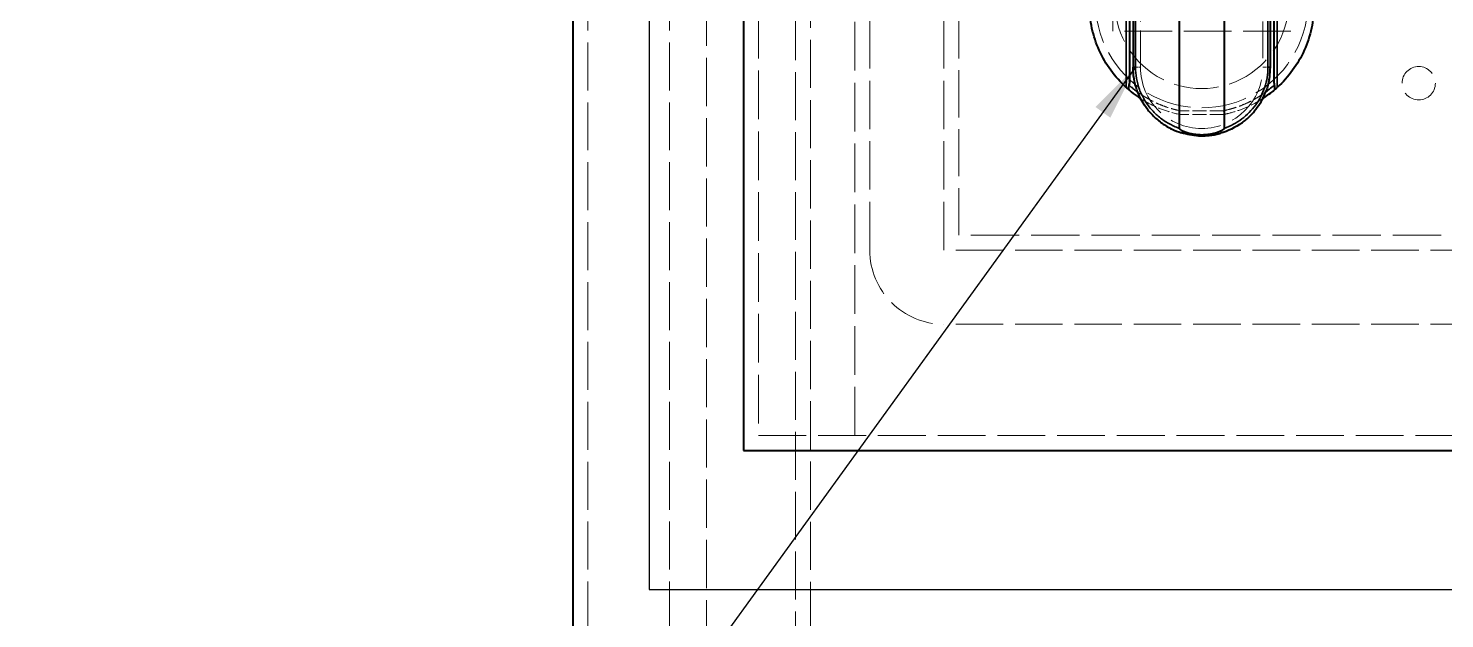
# Model space of a CAD drawing. Header units: millimetres. Extents: x 0 to 2523, y 0 to 1782.
# Drawn here: x 711.9 to 902.8, y 848.5 to 928.1 of the extents above; entities that cross this region are included whole.
import ezdxf

# ---------------------------------------------------------------- set-up
doc = ezdxf.new("R2010")
doc.units = ezdxf.units.MM
doc.header["$LTSCALE"] = 3
doc.linetypes.add('DASHED', pattern=[0.2067, 0.1654, -0.0413])
for name, color, linetype, lineweight in [('가려진 것(ISO)', 2, 'DASHED', 18), ('가려진 좁은 것(ISO)', 2, 'DASHED', 18), ('가시적인 것(ISO)', 3, 'Continuous', 40), ('가시적인 좁은 것(ISO)', 3, 'Continuous', 35), ('기호(ISO)', 5, 'Continuous', 25), ('상세 경계(JIS)', 7, 'Continuous', 25)]:
    doc.layers.add(name, color=color, linetype=linetype, lineweight=lineweight)
doc.styles.add('치수 텍스트_PSTEK_POSCO', font='isocp.shx')
doc.dimstyles.new('치수_PSTEK_POSCO$7', dxfattribs={"dimscale": 3, "dimtxt": 2.5, "dimasz": 2.5, "dimexe": 1, "dimexo": 1.5, "dimgap": 1, "dimtad": 1, "dimrnd": 1e-08, "dimdsep": 46, "dimtxsty": '치수 텍스트_PSTEK_POSCO', "dimcen": 0.09, "dimdle": 10, "dimclrd": 7, "dimclre": 7, "dimclrt": 2, "dimadec": 1, "dimazin": 2, "dimtfac": 1, "dimtmove": 0, "dimatfit": 3, "dimfxl": 0, "dimtolj": 1, "dimlwd": -1, "dimlwe": -1, "dimarcsym": 0})

# ---------------------------------------------------------------- blocks, each defined once
blk = doc.blocks.new('2dDetail0')
at = {"layer": '상세 경계(JIS)', "flags": 128}
blk.add_lwpolyline([(265.179, 284.16), (378.068, 284.16), (378.068, 362.049), (265.179, 362.049), (265.179, 284.16)], dxfattribs=at)

msp = doc.modelspace()

# ---------------------------------------------------------------- linework, layer by layer
at = {"layer": '가려진 것(ISO)', "ltscale": 13.022854}
for p, q in [((787.2766, 435.233), (787.2766, 1291.233)), ((798.2766, 435.233), (798.2766, 1291.233))]:
    msp.add_line(p, q, dxfattribs=at)
at = {"layer": '가려진 것(ISO)', "ltscale": 13.096617}
msp.add_line((803.2766, 1265.233), (803.2766, 461.233), dxfattribs=at)
at = {"layer": '가려진 것(ISO)', "ltscale": 13.03146}
msp.add_line((815.2766, 463.233), (815.2766, 1263.233), dxfattribs=at)
at = {"layer": '가려진 것(ISO)', "ltscale": 13.098612}
msp.add_line((817.2766, 465.233), (817.2766, 1261.233), dxfattribs=at)
at = {"layer": '가려진 것(ISO)', "ltscale": 13.223674}
for p, q in [((810.2766, 1078.233), (810.2766, 873.233)), ((823.2766, 873.233), (823.2766, 1078.233))]:
    msp.add_line(p, q, dxfattribs=at)
at = {"layer": '가려진 것(ISO)', "ltscale": 13.155773}
for p, q in [((825.2766, 898.233), (825.2766, 1053.233)), ((835.2766, 898.233), (835.2766, 1053.233))]:
    msp.add_line(p, q, dxfattribs=at)
at = {"layer": '가려진 것(ISO)', "ltscale": 12.816269}
msp.add_line((837.2766, 900.233), (837.2766, 1051.233), dxfattribs=at)
at = {"layer": '가려진 것(ISO)', "ltscale": 12.901145}
for p, q in [((858.0266, 927.733), (858.0266, 1023.733)), ((882.0266, 1023.733), (882.0266, 927.733)), ((882.0266, 927.733), (858.0266, 927.733)), ((1091.2766, 898.233), (835.2766, 898.233)), ((1091.2766, 888.233), (835.2766, 888.233))]:
    msp.add_line(p, q, dxfattribs=at)
at = {"layer": '가려진 것(ISO)', "ltscale": 3.809296}
msp.add_line((873.0266, 916.5303), (867.0266, 916.5303), dxfattribs=at)
at = {"layer": '가려진 것(ISO)', "ltscale": 13.109228}
msp.add_line((1089.2766, 900.233), (837.2766, 900.233), dxfattribs=at)
at = {"layer": '가려진 것(ISO)', "ltscale": 12.986021}
msp.add_line((810.2766, 873.233), (1116.2766, 873.233), dxfattribs=at)
at = {"layer": '가려진 것(ISO)', "ltscale": 11.399102}
msp.add_circle((899.2766, 920.733), 2.25, dxfattribs=at)
at = {"layer": '가려진 것(ISO)', "ltscale": 12.361229}
msp.add_arc((870.0266, 931.739), 14.3283, 178.045794, 1.954206, dxfattribs=at)
at = {"layer": '가려진 것(ISO)', "ltscale": 12.168986}
msp.add_arc((870.0266, 931.739), 11.7283, 177.839996, 2.160004, dxfattribs=at)
at = {"layer": '가려진 것(ISO)', "ltscale": 12.665669}
msp.add_arc((835.2766, 898.233), 10, 180, 270, dxfattribs=at)
at = {"layer": '가려진 것(ISO)', "ltscale": 3.945924}
msp.add_open_spline([(860.7766, 922.883), (860.7766, 922.3305), (860.8263, 921.7734), (860.9271, 921.2211), (860.9286, 921.2128), (860.9301, 921.2045), (860.9317, 921.1962), (861.0325, 920.6523), (861.1831, 920.1131), (861.3833, 919.5881), (861.3894, 919.5721), (861.3955, 919.5561), (861.4017, 919.5402), (861.6018, 919.024), (861.8501, 918.5221), (862.1412, 918.0474), (862.1547, 918.0254), (862.1683, 918.0034), (862.182, 917.9815), (862.3608, 917.6953), (862.5552, 917.4193), (862.7632, 917.1554)], degree=3, knots=[0, 0, 0, 0, 0.058823529, 0.058823529, 0.058823529, 0.059708242, 0.059708242, 0.059708242, 0.117647059, 0.117647059, 0.117647059, 0.119413105, 0.119413105, 0.119413105, 0.176470588, 0.176470588, 0.176470588, 0.179117779, 0.179117779, 0.179117779, 0.213703646, 0.213703646, 0.213703646, 0.213703646], dxfattribs=at)
at = {"layer": '가려진 것(ISO)', "ltscale": 0.99498}
msp.add_open_spline([(878.7116, 919.6998), (878.7424, 919.7838), (878.772, 919.8682), (878.8003, 919.953), (878.9368, 920.362), (879.0445, 920.7794), (879.1228, 921.2037)], degree=3, knots=[0.8862409018, 0.8862409018, 0.8862409018, 0.8862409018, 0.895644827, 0.895644827, 0.895644827, 0.9410152222, 0.9410152222, 0.9410152222, 0.9410152222], dxfattribs=at)
at = {"layer": '가려진 것(ISO)', "ltscale": 0.48347}
msp.add_open_spline([(861.7975, 918.6603), (862.0107, 918.5223), (862.2273, 918.3898), (862.4471, 918.2627)], degree=3, dxfattribs=at)
at = {"layer": '가려진 것(ISO)', "ltscale": 0.487693}
msp.add_open_spline([(877.6016, 918.2602), (877.8234, 918.3883), (878.0419, 918.522), (878.2569, 918.6611)], degree=3, dxfattribs=at)
at = {"layer": '가려진 것(ISO)', "ltscale": 3.122065}
msp.add_open_spline([(862.4473, 918.2626), (862.5906, 918.1798), (863.3244, 917.7716), (864.8209, 917.0952), (866.2438, 916.6884), (867.0266, 916.5303)], degree=3, knots=[0.350776438, 0.350776438, 0.350776438, 0.350776438, 0.416339015, 0.683432892, 1, 1, 1, 1], dxfattribs=at)
at = {"layer": '가려진 것(ISO)', "ltscale": 0.499799}
msp.add_open_spline([(867.0266, 916.5303), (867.0271, 916.5353), (867.0278, 916.5429), (867.0303, 916.5678), (867.0328, 916.5926), (867.0365, 916.6297), (867.0412, 916.6762), (867.0459, 916.7227), (867.0515, 916.7786), (867.0576, 916.8392), (867.0637, 916.8998), (867.0704, 916.9651), (867.077, 917.0303)], degree=3, knots=[0, 0, 0, 0, 0.25, 0.25, 0.25, 0.5, 0.5, 0.5, 0.75, 0.75, 0.75, 1, 1, 1, 1], dxfattribs=at)
at = {"layer": '가려진 것(ISO)', "ltscale": 0.499819}
msp.add_open_spline([(872.9762, 917.0303), (872.9763, 917.0291), (872.9764, 917.0278), (872.9832, 916.9606), (872.9899, 916.8954), (873.002, 916.7755), (873.0074, 916.7217), (873.0165, 916.6309), (873.0202, 916.5947), (873.024, 916.5563), (873.025, 916.5462), (873.0263, 916.5334), (873.0265, 916.5315), (873.0266, 916.5303)], degree=3, knots=[-0.0003658706, -0.0003658706, -0.0003658706, -0.0003658706, 0, 0, 0.0199010461, 0.0199010461, 0.0392588893, 0.0392588893, 0.0585795852, 0.0585795852, 0.0688861924, 0.0688861924, 0.0785802991, 0.0785802991, 0.0785802991, 0.0785802991], dxfattribs=at)
at = {"layer": '가려진 것(ISO)', "ltscale": 3.118886}
msp.add_open_spline([(873.0266, 916.5303), (873.2326, 916.5719), (873.4378, 916.6178), (873.642, 916.668), (874.2607, 916.8201), (874.8705, 917.0114), (875.4654, 917.2402), (876.0487, 917.4646), (876.6177, 917.725), (877.1686, 918.0195), (877.256, 918.0662), (877.343, 918.1138), (877.4295, 918.1623), (877.487, 918.1945), (877.5444, 918.2271), (877.6015, 918.2601)], degree=3, knots=[0.000001214, 0.000001214, 0.000001214, 0.000001214, 0.083298463, 0.083298463, 0.083298463, 0.335673021, 0.335673021, 0.335673021, 0.583142974, 0.583142974, 0.583142974, 0.622425244, 0.622425244, 0.622425244, 0.648563423, 0.648563423, 0.648563423, 0.648563423], dxfattribs=at)
at = {"layer": '가려진 것(ISO)', "ltscale": 0.878236}
msp.add_open_spline([(877.087, 916.907), (877.1001, 916.9224), (877.1131, 916.9379), (877.1261, 916.9534), (877.4068, 917.2895), (877.6616, 917.6433), (877.8891, 918.0103)], degree=3, knots=[0.774148097, 0.774148097, 0.774148097, 0.774148097, 0.7762063041, 0.7762063041, 0.7762063041, 0.8208071741, 0.8208071741, 0.8208071741, 0.8208071741], dxfattribs=at)
at = {"layer": '가려진 것(ISO)', "ltscale": 2.076654}
msp.add_open_spline([(872.5444, 913.9822), (872.6075, 914.0001), (872.6705, 914.0186), (872.7334, 914.0379), (873.2064, 914.1826), (873.6704, 914.3663), (874.118, 914.587), (874.205, 914.6299), (874.2914, 914.6742), (874.377, 914.7199), (874.7487, 914.918), (875.1074, 915.142), (875.4485, 915.3887)], degree=3, knots=[0.590436205, 0.590436205, 0.590436205, 0.590436205, 0.597075767, 0.597075767, 0.597075767, 0.647058824, 0.647058824, 0.647058824, 0.656773181, 0.656773181, 0.656773181, 0.698908531, 0.698908531, 0.698908531, 0.698908531], dxfattribs=at)
at = {"layer": '가려진 것(ISO)', "ltscale": 1.49817}
msp.add_open_spline([(867.2846, 914.0487), (867.325, 914.0362), (867.3655, 914.0239), (867.4061, 914.0119), (867.4631, 913.9951), (867.5203, 913.9788), (867.5777, 913.963), (868.0652, 913.8292), (868.5647, 913.7351), (869.0701, 913.6826), (869.1381, 913.6755), (869.2063, 913.6692), (869.2745, 913.6636), (869.3823, 913.6548), (869.4903, 913.6479), (869.5985, 913.6429)], degree=3, knots=[0.4073583394, 0.4073583394, 0.4073583394, 0.4073583394, 0.4117647059, 0.4117647059, 0.4117647059, 0.4179581443, 0.4179581443, 0.4179581443, 0.4705882353, 0.4705882353, 0.4705882353, 0.4776708993, 0.4776708993, 0.4776708993, 0.4888627947, 0.4888627947, 0.4888627947, 0.4888627947], dxfattribs=at)
at = {"layer": '가려진 좁은 것(ISO)', "ltscale": 9.958072}
for p, q in [((861.7766, 922.883), (861.7766, 935.233)), ((878.2766, 935.233), (878.2766, 922.883))]:
    msp.add_line(p, q, dxfattribs=at)
at = {"layer": '가려진 좁은 것(ISO)', "ltscale": 0.470491}
msp.add_line((861.7766, 922.883), (861.1014, 922.883), dxfattribs=at)
at = {"layer": '가려진 좁은 것(ISO)', "ltscale": 0.997197}
msp.add_line((878.2766, 922.883), (879.2766, 922.883), dxfattribs=at)
at = {"layer": '가려진 좁은 것(ISO)', "ltscale": 3.745272}
msp.add_line((872.9762, 917.0303), (867.077, 917.0303), dxfattribs=at)
at = {"layer": '가려진 좁은 것(ISO)', "ltscale": 13.932237}
msp.add_arc((870.0266, 922.883), 8.25, 180, 0, dxfattribs=at)
at = {"layer": '가려진 좁은 것(ISO)', "ltscale": 0.423554}
msp.add_open_spline([(861.4027, 919.5379), (861.4604, 919.4958), (861.5191, 919.4537), (861.5788, 919.4116), (861.6988, 919.3269), (861.8228, 919.242), (861.9508, 919.1574)], degree=3, knots=[0.2208019304, 0.2208019304, 0.2208019304, 0.2208019304, 0.25, 0.25, 0.25, 0.3087325347, 0.3087325347, 0.3087325347, 0.3087325347], dxfattribs=at)
at = {"layer": '가려진 좁은 것(ISO)', "ltscale": 3.544791}
msp.add_open_spline([(861.9511, 919.1572), (862.0229, 919.1098), (862.0959, 919.0624), (862.1702, 919.0152), (862.2453, 918.9675), (862.3217, 918.9199), (862.3994, 918.8726), (862.626, 918.7343), (862.8636, 918.598), (863.1088, 918.4666), (863.179, 918.429), (863.2498, 918.3917), (863.3212, 918.355), (863.5846, 918.2193), (863.8556, 918.09), (864.1285, 917.97), (864.1879, 917.9439), (864.2474, 917.9182), (864.307, 917.8929), (864.5945, 917.7711), (864.8829, 917.6602), (865.1588, 917.5628), (865.2025, 917.5474), (865.2458, 917.5323), (865.2888, 917.5175), (865.5735, 917.42), (865.8421, 917.3377), (866.1097, 917.2636), (866.1379, 917.2558), (866.1661, 917.2481), (866.1943, 917.2405), (866.4739, 917.1649), (866.7541, 917.0977), (867.0291, 917.0402), (867.0451, 917.0369), (867.061, 917.0336), (867.077, 917.0303)], degree=3, knots=[0.308773076, 0.308773076, 0.308773076, 0.308773076, 0.341709248, 0.341709248, 0.341709248, 0.375, 0.375, 0.375, 0.472180674, 0.472180674, 0.472180674, 0.5, 0.5, 0.5, 0.602652347, 0.602652347, 0.602652347, 0.625, 0.625, 0.625, 0.7329148, 0.7329148, 0.7329148, 0.75, 0.75, 0.75, 0.863081637, 0.863081637, 0.863081637, 0.875, 0.875, 0.875, 0.993129725, 0.993129725, 0.993129725, 1, 1, 1, 1], dxfattribs=at)
at = {"layer": '가려진 좁은 것(ISO)', "ltscale": 3.54134}
msp.add_open_spline([(872.9762, 917.0303), (873.1553, 917.0671), (873.3375, 917.1081), (873.5226, 917.1536), (873.8518, 917.2346), (874.1903, 917.3299), (874.5373, 917.442), (874.7826, 917.5214), (875.0322, 917.6091), (875.2859, 917.7067), (875.593, 917.8248), (875.9062, 917.9571), (876.2254, 918.1064), (876.5406, 918.2538), (876.8616, 918.4176), (877.185, 918.5987), (877.4599, 918.7527), (877.7365, 918.9192), (878.0126, 919.0987), (878.0409, 919.117), (878.0692, 919.1356), (878.0975, 919.1542)], degree=3, knots=[0.00000244, 0.00000244, 0.00000244, 0.00000244, 0.089980272, 0.089980272, 0.089980272, 0.25, 0.25, 0.25, 0.36313494, 0.36313494, 0.36313494, 0.5, 0.5, 0.5, 0.635136456, 0.635136456, 0.635136456, 0.75, 0.75, 0.75, 0.761773526, 0.761773526, 0.761773526, 0.761773526], dxfattribs=at)
at = {"layer": '가려진 좁은 것(ISO)', "ltscale": 0.427124}
msp.add_open_spline([(878.0976, 919.1543), (878.2822, 919.2761), (878.4666, 919.4037), (878.6505, 919.5377)], degree=3, dxfattribs=at)
at = {"layer": '가시적인 것(ISO)'}
for p, q in [((785.2766, 433.233), (785.2766, 1293.233)), ((808.2766, 1080.233), (808.2766, 871.233)), ((860.7766, 1011.233), (860.7766, 922.883)), ((879.2766, 922.8827), (879.2766, 1011.2331)), ((867.0036, 937.1977), (867.0034, 914.6501)), ((873.0496, 937.1977), (873.0495, 914.6503)), ((860.2766, 931.2361), (860.2766, 920.7251)), ((879.7766, 920.7251), (879.7766, 931.2375)), ((808.2766, 871.233), (1118.2766, 871.233))]:
    msp.add_line(p, q, dxfattribs=at)
for centre, major_axis, ratio, start_param, end_param in [((859.9601, 920.7592), (-0.0213, 0.6567), 0.48079044, 4.24002372, 4.64485713), ((880.0923, 920.7589), (0.0211, 0.656), 0.48032831, 1.63765053, 2.04293207)]:
    msp.add_ellipse(centre, major_axis=major_axis, ratio=ratio, start_param=start_param, end_param=end_param, dxfattribs=at)
for points, knots in [([(859.8549, 920.1534), (859.0822, 920.8538), (858.3837, 921.6325), (857.158, 923.3213), (856.6344, 924.2266), (855.7817, 926.1308), (855.4553, 927.1239), (855.1231, 928.6517), (855.0387, 929.1664), (854.9236, 930.2021), (854.8929, 930.723), (854.8891, 931.2438)], [-1.25220925, -1.25220925, -1.25220925, -1.25220925, -0.93896824, -0.93896824, -0.62576145, -0.62576145, -0.3126285, -0.3126285, -0.1562493, -0.1562493, -0.000001, -0.000001, -0.000001, -0.000001]), ([(885.164, 931.2438), (885.1603, 930.7229), (885.1295, 930.2019), (885.0144, 929.1659), (884.93, 928.6512), (884.5976, 927.1231), (884.2711, 926.1298), (883.4183, 924.2257), (882.8947, 923.3206), (881.6692, 921.6322), (880.9708, 920.8537), (880.1982, 920.1534)], [-1.25078986, -1.25078986, -1.25078986, -1.25078986, -1.09468686, -1.09468686, -0.93845387, -0.93845387, -0.62561404, -0.62561404, -0.31282474, -0.31282474, -0.00000088, -0.00000088, -0.00000088, -0.00000088]), ([(862.7632, 917.1553), (862.1364, 917.9502), (861.6333, 918.8635), (860.9562, 920.7977), (860.7766, 921.8478), (860.7766, 922.883)], [0, 0, 0, 0, 0.307930439, 0.307930439, 0.618472801, 0.618472801, 0.618472801, 0.618472801]), ([(879.1228, 921.2037), (879.1231, 921.2052), (879.1234, 921.2067), (879.1237, 921.2082), (879.148, 921.3405), (879.1695, 921.4735), (879.1881, 921.6069), (879.2468, 922.0285), (879.2765, 922.4554), (879.2765, 922.8827)], [0.9410152222, 0.9410152222, 0.9410152222, 0.9410152222, 0.9411764706, 0.9411764706, 0.9411764706, 0.9553207522, 0.9553207522, 0.9553207522, 1, 1, 1, 1]), ([(860.2755, 919.7861), (860.2737, 919.7877), (860.2696, 919.794), (860.2592, 919.8138), (860.2526, 919.8283), (860.2323, 919.8799), (860.217, 919.9288), (860.1973, 920.0435), (860.1903, 920.1245), (860.2135, 920.31), (860.2341, 920.3896), (860.251, 920.4696)], [0.000001, 0.000001, 0.000001, 0.000001, 0.0081161226, 0.0081161226, 0.0172801377, 0.0172801377, 0.0368124179, 0.0368124179, 0.0561770731, 0.0561770731, 0.0720283438, 0.0720283438, 0.0720283438, 0.0720283438]), ([(879.8022, 920.4696), (879.819, 920.3897), (879.8396, 920.3101), (879.8629, 920.1247), (879.8559, 920.0437), (879.8361, 919.9289), (879.8209, 919.88), (879.8006, 919.8283), (879.794, 919.8138), (879.7836, 919.794), (879.7795, 919.7877), (879.7776, 919.7861)], [0.000001, 0.000001, 0.000001, 0.000001, 0.024489744, 0.024489744, 0.054427799, 0.054427799, 0.084635184, 0.084635184, 0.09880659, 0.09880659, 0.111353737, 0.111353737, 0.111353737, 0.111353737]), ([(860.2755, 919.7861), (860.272, 919.7891), (860.2594, 919.7996), (860.2279, 919.8264), (860.2154, 919.8369), (860.1802, 919.867), (860.1553, 919.8883), (860.0873, 919.9469), (860.0404, 919.9878), (859.944, 920.0732), (859.8975, 920.1149), (859.8549, 920.1534)], [-0.0707812005, -0.0707812005, -0.0707812005, -0.0707812005, -0.0554619635, -0.0554619635, -0.0476429769, -0.0476429769, -0.0354768856, -0.0354768856, -0.0172173939, -0.0172173939, -0.0000010422, -0.0000010422, -0.0000010422, -0.0000010422]), ([(860.2755, 919.7861), (860.6156, 919.5), (861.1166, 919.1148), (861.6404, 918.7619), (861.7975, 918.6603)], [0, 0, 0, 0, 0.176054506, 0.250168, 0.250168, 0.250168, 0.250168]), ([(877.8891, 918.0103), (877.903, 918.0327), (877.9167, 918.0551), (877.9304, 918.0776), (877.9927, 918.18), (878.0529, 918.2835), (878.1109, 918.3879), (878.3282, 918.7787), (878.5156, 919.1825), (878.6728, 919.5958), (878.6859, 919.6304), (878.6989, 919.6651), (878.7116, 919.6998)], [0.8208071741, 0.8208071741, 0.8208071741, 0.8208071741, 0.8235294118, 0.8235294118, 0.8235294118, 0.8359271989, 0.8359271989, 0.8359271989, 0.8823529412, 0.8823529412, 0.8823529412, 0.8862409018, 0.8862409018, 0.8862409018, 0.8862409018]), ([(878.2569, 918.6611), (878.4117, 918.7613), (878.5647, 918.8643), (878.7157, 918.9701), (878.9708, 919.1488), (879.2204, 919.3353), (879.464, 919.5293), (879.5697, 919.6135), (879.6742, 919.6991), (879.7776, 919.7861)], [0.750032047, 0.750032047, 0.750032047, 0.750032047, 0.823088642, 0.823088642, 0.823088642, 0.946474871, 0.946474871, 0.946474871, 1, 1, 1, 1]), ([(879.7776, 919.7861), (879.7812, 919.7891), (879.7937, 919.7996), (879.8253, 919.8264), (879.8377, 919.8369), (879.873, 919.867), (879.8979, 919.8883), (879.9658, 919.9469), (880.0127, 919.9878), (880.1092, 920.0732), (880.1557, 920.1149), (880.1982, 920.1534)], [0.0000018341, 0.0000018341, 0.0000018341, 0.0000018341, 0.015415401, 0.015415401, 0.0232826604, 0.0232826604, 0.0355238411, 0.0355238411, 0.0538959094, 0.0538959094, 0.0712183108, 0.0712183108, 0.0712183108, 0.0712183108]), ([(862.7632, 917.1554), (862.8931, 916.9906), (863.0284, 916.8306), (863.1685, 916.6758), (863.1914, 916.6505), (863.2145, 916.6252), (863.2377, 916.6001), (863.6005, 916.2081), (863.9948, 915.8502), (864.4148, 915.5297), (864.4484, 915.5041), (864.4822, 915.4786), (864.5162, 915.4534), (864.9334, 915.144), (865.3751, 914.8707), (865.8381, 914.6356), (865.8833, 914.6127), (865.9287, 914.5901), (865.9743, 914.5679), (866.396, 914.3624), (866.8345, 914.1885), (867.2846, 914.0487)], [0.213703646, 0.213703646, 0.213703646, 0.213703646, 0.235294118, 0.235294118, 0.235294118, 0.238831697, 0.238831697, 0.238831697, 0.294117647, 0.294117647, 0.294117647, 0.298547694, 0.298547694, 0.298547694, 0.352941176, 0.352941176, 0.352941176, 0.358250276, 0.358250276, 0.358250276, 0.407358339, 0.407358339, 0.407358339, 0.407358339]), ([(875.4485, 915.3887), (875.505, 915.4295), (875.5609, 915.471), (875.6164, 915.513), (875.7008, 915.577), (875.784, 915.6424), (875.8659, 915.7091), (876.2386, 916.0125), (876.586, 916.3438), (876.9038, 916.697), (876.966, 916.7662), (877.0271, 916.8362), (877.087, 916.907)], [0.6989085307, 0.6989085307, 0.6989085307, 0.6989085307, 0.7058823529, 0.7058823529, 0.7058823529, 0.7164877504, 0.7164877504, 0.7164877504, 0.7647058824, 0.7647058824, 0.7647058824, 0.774148097, 0.774148097, 0.774148097, 0.774148097]), ([(869.5985, 913.6429), (869.9906, 913.6248), (870.3849, 913.6315), (870.779, 913.6636), (870.8563, 913.67), (870.9337, 913.6772), (871.011, 913.6855), (871.5049, 913.7384), (871.9972, 913.8314), (872.4815, 913.9647), (872.5025, 913.9705), (872.5234, 913.9763), (872.5444, 913.9822)], [0.488862795, 0.488862795, 0.488862795, 0.488862795, 0.529411765, 0.529411765, 0.529411765, 0.537376172, 0.537376172, 0.537376172, 0.588235294, 0.588235294, 0.588235294, 0.590436205, 0.590436205, 0.590436205, 0.590436205])]:
    msp.add_open_spline(points, degree=3, knots=knots, dxfattribs=at)
for points in [[(879.1228, 921.2037), (879.0283, 920.6916), (878.89, 920.1866), (878.7116, 919.6998)], [(862.4471, 918.2627), (862.4472, 918.2627), (862.4472, 918.2627), (862.4473, 918.2626)], [(877.8891, 918.0103), (877.6492, 917.6233), (877.3805, 917.2537), (877.087, 916.907)], [(877.6015, 918.2601), (877.6016, 918.2602), (877.6016, 918.2602), (877.6016, 918.2602)], [(873.0495, 914.6503), (873.0495, 914.634), (873.0387, 914.6037), (873.0095, 914.562), (872.9741, 914.5242), (872.9325, 914.4872), (872.8849, 914.45), (872.8305, 914.412), (872.7687, 914.3727), (872.6989, 914.3321), (872.6217, 914.2907), (872.5365, 914.2484), (872.4418, 914.2051), (872.3383, 914.1613), (872.2263, 914.1176), (872.1062, 914.0745), (871.9784, 914.0325), (871.8435, 913.992), (871.7018, 913.9535), (871.5539, 913.9174), (871.4003, 913.8839), (871.2415, 913.8536), (871.0783, 913.8267), (870.9113, 913.8034), (870.741, 913.784), (870.5683, 913.7687), (870.3938, 913.7576), (870.2184, 913.7507), (870.0428, 913.7482), (869.8673, 913.7499), (869.6912, 913.756), (869.5158, 913.7664), (869.3418, 913.7811), (869.1699, 913.7999), (869.001, 913.8228), (868.8357, 913.8494), (868.6747, 913.8795), (868.5188, 913.9129), (868.3685, 913.9491), (868.2244, 913.9878), (868.0871, 914.0285), (867.9571, 914.0709), (867.835, 914.1145), (867.721, 914.1587), (867.6158, 914.203), (867.5198, 914.2469), (867.4334, 914.2897), (867.3554, 914.3314), (867.2851, 914.3724), (867.2229, 914.4119), (867.1683, 914.4501), (867.1206, 914.4873), (867.079, 914.5244), (867.0436, 914.562), (867.0145, 914.6038), (867.0034, 914.6343), (867.0034, 914.6501)], [(875.4485, 915.3887), (874.5809, 914.761), (873.5841, 914.2763), (872.5444, 913.9822)], [(869.5985, 913.6429), (868.8152, 913.6791), (868.0304, 913.8172), (867.2846, 914.0487)]]:
    msp.add_open_spline(points, degree=3, dxfattribs=at)
at = {"layer": '가시적인 좁은 것(ISO)'}
for p, q in [((861.1014, 1011.233), (861.1014, 922.883)), ((878.9518, 922.8834), (878.9533, 1011.2328)), ((859.8549, 931.2361), (859.8549, 920.1534)), ((880.1982, 920.1534), (880.1982, 931.2361)), ((860.7766, 922.883), (861.1014, 922.883))]:
    msp.add_line(p, q, dxfattribs=at)
for points, knots in [([(861.1014, 922.883), (861.1014, 922.3788), (861.1451, 921.8796), (861.2337, 921.3818), (861.3224, 920.884), (861.456, 920.3876), (861.6348, 919.9034), (861.8136, 919.4193), (862.0376, 918.9474), (862.3025, 918.499), (862.5674, 918.0505), (862.8731, 917.6254), (863.212, 917.2324), (863.5508, 916.8395), (863.9228, 916.4787), (864.322, 916.1536), (864.7212, 915.8284), (865.1477, 915.5388), (865.5952, 915.2877), (866.0427, 915.0365), (866.5112, 914.8239), (867.0034, 914.6501)], [0, 0, 0, 0, 0.14285714, 0.14285714, 0.14285714, 0.28571429, 0.28571429, 0.28571429, 0.42857143, 0.42857143, 0.42857143, 0.57142857, 0.57142857, 0.57142857, 0.71428571, 0.71428571, 0.71428571, 0.85714286, 0.85714286, 0.85714286, 1, 1, 1, 1]), ([(878.9518, 922.8834), (879.0149, 922.8833), (879.0731, 922.8833), (879.1218, 922.8831), (879.1706, 922.883), (879.2097, 922.8829), (879.2362, 922.8828), (879.2627, 922.8828), (879.2766, 922.8828), (879.2766, 922.8827)], [0, 0, 0, 0, 0.33333333, 0.33333333, 0.33333333, 0.66666667, 0.66666667, 0.66666667, 1, 1, 1, 1]), ([(860.251, 920.4696), (860.3736, 920.3597), (860.5024, 920.2479), (860.6379, 920.1348), (860.7117, 920.0731), (860.7875, 920.0111), (860.8653, 919.9487), (861.0177, 919.8265), (861.178, 919.703), (861.3467, 919.5789), (861.3653, 919.5652), (861.3839, 919.5515), (861.4027, 919.5379)], [0, 0, 0, 0, 0.080930676, 0.080930676, 0.080930676, 0.125, 0.125, 0.125, 0.211297535, 0.211297535, 0.211297535, 0.22080193, 0.22080193, 0.22080193, 0.22080193]), ([(878.6505, 919.5377), (878.8182, 919.6599), (878.9856, 919.7873), (879.1525, 919.9203), (879.3701, 920.0937), (879.5868, 920.2765), (879.8022, 920.4696)], [0.838602304, 0.838602304, 0.838602304, 0.838602304, 0.908671017, 0.908671017, 0.908671017, 1, 1, 1, 1])]:
    msp.add_open_spline(points, degree=3, knots=knots, dxfattribs=at)
for points in [[(873.0495, 914.6503), (873.4793, 914.8035), (874.3051, 915.1634), (875.4454, 915.8888), (876.4602, 916.7693), (877.3281, 917.7951), (878.0321, 918.9452), (878.5554, 920.1942), (878.8804, 921.5186), (878.9543, 922.4233), (878.9518, 922.8834)], [(861.9508, 919.1574), (861.9509, 919.1573), (861.951, 919.1573), (861.9511, 919.1572)], [(878.0975, 919.1542), (878.0975, 919.1542), (878.0976, 919.1543), (878.0976, 919.1543)]]:
    msp.add_open_spline(points, degree=3, dxfattribs=at)

# ---------------------------------------------------------------- block references
at = {"layer": '상세 경계(JIS)', "xscale": 3, "yscale": 3, "zscale": 3}
msp.add_blockref('2dDetail0', (0, 0), dxfattribs=at)

# ---------------------------------------------------------------- leaders
at = {"layer": '기호(ISO)', "color": 7, "annotation_type": 0, "has_hookline": 1, "hookline_direction": 1, "text_width": 163.6218}
msp.add_leader([(861.1014, 922.883), (769.7397, 796.633), (762.2397, 796.633)], dimstyle='치수_PSTEK_POSCO$7', override={"dimtad": 0}, dxfattribs=at)

doc.saveas('drawing.dxf')
